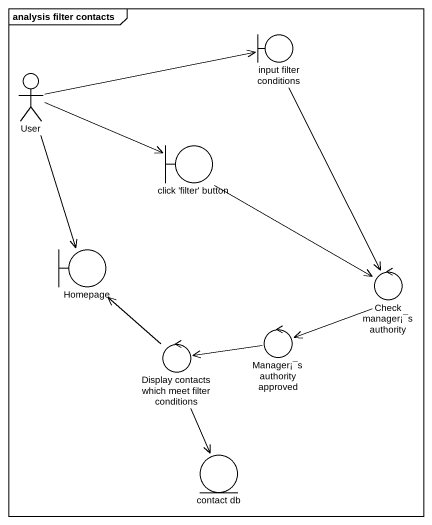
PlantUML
@startuml
mainframe analysis filter contacts
boundary "input filter conditions" as input_filter_conditions
actor User
boundary "click 'filter' button" as click_filter_button
boundary Homepage
control "Check manager¡¯s authority" as Check_manager_s_authority
control "Display contacts which meet filter conditions" as Display_contacts_which_meet
control "Manager¡¯s authority approved" as Manager_s_authority_approved
entity "contact db" as contact_db
input_filter_conditions --> Check_manager_s_authority
User -right-> input_filter_conditions
User -right-> click_filter_button
User --> Homepage
click_filter_button --> Check_manager_s_authority
Check_manager_s_authority -left-> Manager_s_authority_approved
Display_contacts_which_meet -up-> Homepage
Display_contacts_which_meet --> contact_db
Manager_s_authority_approved -left-> Display_contacts_which_meet
@enduml
